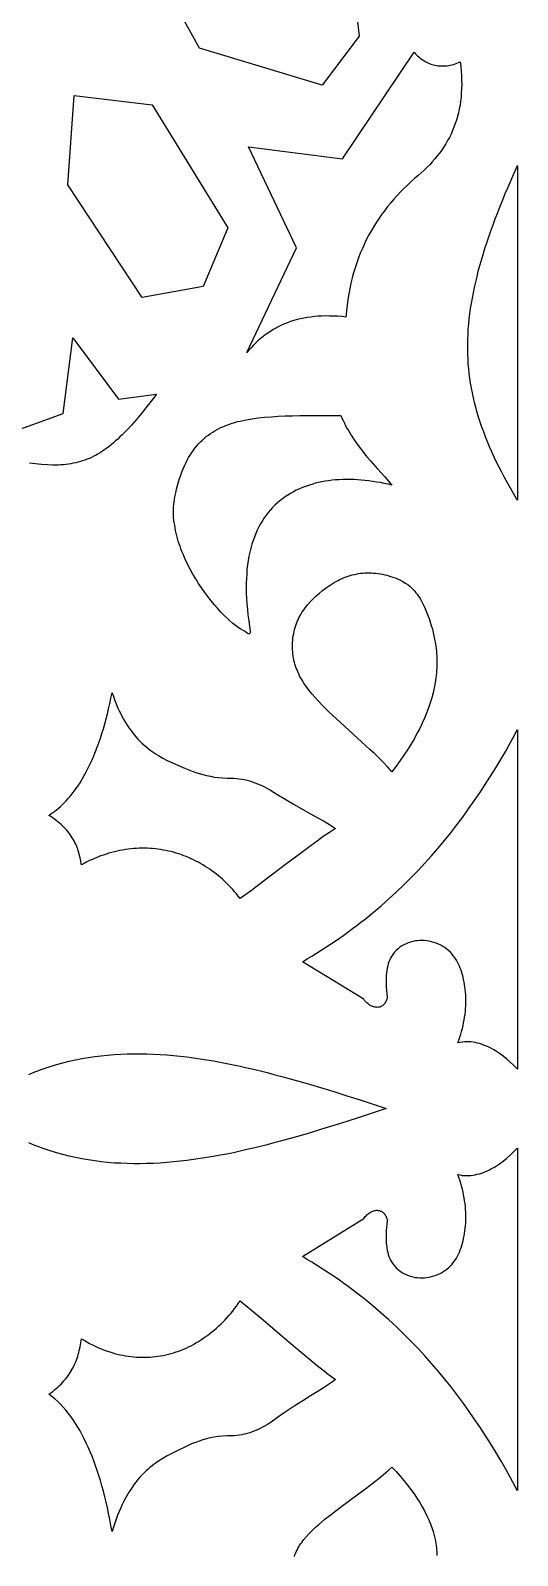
# Model space of a CAD drawing. Extents: x -575 to 575, y -425 to 425.
# Drawn here: x -468.6 to -435, y -281.5 to -176.4 of the extents above; entities that cross this region are included whole.
import ezdxf

# ---------------------------------------------------------------- set-up
doc = ezdxf.new("R2010")
doc.units = 0
doc.layers.add('LAYER_1', color=18, linetype='CONTINUOUS')

msp = doc.modelspace()

# ---------------------------------------------------------------- linework, layer by layer
at = {"layer": 'LAYER_1'}
for points in [[(-446.44, -172.25), (-445.9, -176.83), (-448.46, -180.21), (-456.9, -177.64), (-459.67, -172.67), (-454.84, -169.72)], [(-442.04, -178.01), (-441.96, -178.1), (-441.88, -178.18), (-441.79, -178.25), (-441.71, -178.33), (-441.62, -178.4), (-441.53, -178.46), (-441.44, -178.52), (-441.35, -178.57), (-441.26, -178.62), (-441.17, -178.67), (-441.07, -178.71), (-440.98, -178.75), (-440.88, -178.78), (-440.78, -178.81), (-440.69, -178.83), (-440.59, -178.85), (-440.49, -178.87), (-440.38, -178.88), (-440.28, -178.88), (-440.18, -178.88), (-440.07, -178.88), (-439.96, -178.87), (-439.85, -178.86), (-439.74, -178.84), (-439.63, -178.82), (-439.52, -178.8), (-439.41, -178.77), (-439.18, -178.69), (-438.95, -178.6), (-438.91, -178.92), (-438.88, -179.24), (-438.86, -179.55), (-438.85, -179.86), (-438.84, -180.16), (-438.85, -180.45), (-438.87, -180.74), (-438.89, -181.02), (-438.92, -181.3), (-438.96, -181.57), (-439.01, -181.84), (-439.07, -182.1), (-439.13, -182.35), (-439.21, -182.61), (-439.29, -182.85), (-439.38, -183.1), (-439.48, -183.33), (-439.58, -183.57), (-439.69, -183.8), (-439.82, -184.02), (-439.94, -184.24), (-440.08, -184.46), (-440.22, -184.67), (-440.38, -184.88), (-440.53, -185.08), (-440.7, -185.28), (-440.87, -185.48), (-441.05, -185.68), (-441.24, -185.87), (-441.44, -186.05), (-441.64, -186.24), (-441.85, -186.42), (-442.1, -186.64), (-442.35, -186.86), (-442.59, -187.09), (-442.83, -187.32), (-443.07, -187.56), (-443.3, -187.8), (-443.52, -188.05), (-443.73, -188.3), (-443.95, -188.56), (-444.15, -188.83), (-444.35, -189.09), (-444.54, -189.37), (-444.72, -189.65), (-444.9, -189.93), (-445.07, -190.22), (-445.24, -190.52), (-445.4, -190.82), (-445.55, -191.13), (-445.69, -191.45), (-445.83, -191.77), (-445.95, -192.1), (-446.08, -192.44), (-446.19, -192.78), (-446.29, -193.13), (-446.39, -193.48), (-446.48, -193.85), (-446.56, -194.22), (-446.63, -194.59), (-446.69, -194.98), (-446.74, -195.37), (-446.79, -195.77), (-446.82, -196.18), (-447.11, -196.15), (-447.4, -196.13), (-447.68, -196.11), (-447.95, -196.11), (-448.22, -196.1), (-448.49, -196.11), (-448.75, -196.13), (-449, -196.15), (-449.25, -196.18), (-449.49, -196.21), (-449.73, -196.26), (-449.96, -196.3), (-450.19, -196.36), (-450.41, -196.42), (-450.63, -196.49), (-450.84, -196.57), (-451.05, -196.65), (-451.25, -196.74), (-451.45, -196.84), (-451.65, -196.94), (-451.84, -197.05), (-452.02, -197.17), (-452.2, -197.29), (-452.38, -197.41), (-452.55, -197.55), (-452.72, -197.68), (-452.88, -197.83), (-453.04, -197.98), (-453.2, -198.13), (-453.35, -198.3), (-453.5, -198.46), (-453.64, -198.63), (-450.23, -191.41), (-453.53, -184.46), (-447.06, -185.28), (-442.12, -177.92)], [(-460.18, -181.56), (-454.96, -190.04), (-456.66, -194.08), (-460.86, -194.84), (-465.99, -187.07), (-465.54, -180.92)], [(-435, -208.8), (-435.06, -208.71), (-435.28, -208.33), (-435.49, -207.97), (-435.7, -207.6), (-435.89, -207.24), (-436.08, -206.88), (-436.27, -206.53), (-436.44, -206.18), (-436.61, -205.83), (-436.77, -205.48), (-436.92, -205.13), (-437.07, -204.79), (-437.2, -204.44), (-437.33, -204.1), (-437.46, -203.76), (-437.57, -203.43), (-437.68, -203.09), (-437.78, -202.75), (-437.87, -202.42), (-437.96, -202.08), (-438.04, -201.75), (-438.11, -201.41), (-438.17, -201.08), (-438.23, -200.74), (-438.28, -200.41), (-438.32, -200.07), (-438.36, -199.74), (-438.39, -199.4), (-438.41, -199.06), (-438.42, -198.72), (-438.43, -198.38), (-438.43, -198.04), (-438.42, -197.7), (-438.41, -197.35), (-438.39, -197.01), (-438.36, -196.66), (-438.32, -196.31), (-438.28, -195.95), (-438.23, -195.6), (-438.18, -195.24), (-438.11, -194.88), (-438.04, -194.51), (-437.97, -194.14), (-437.88, -193.77), (-437.79, -193.4), (-437.7, -193.02), (-437.59, -192.63), (-437.48, -192.25), (-437.37, -191.86), (-437.24, -191.46), (-437.11, -191.06), (-436.98, -190.65), (-436.83, -190.24), (-436.68, -189.83), (-436.53, -189.41), (-436.36, -188.98), (-436.2, -188.55), (-436.02, -188.11), (-435.84, -187.67), (-435.65, -187.22), (-435.25, -186.3), (-435, -185.74)], [(-447.1, -203.14), (-447.02, -203.32), (-446.93, -203.5), (-446.84, -203.67), (-446.75, -203.84), (-446.65, -204), (-446.46, -204.32), (-446.25, -204.64), (-446.04, -204.94), (-445.82, -205.23), (-445.6, -205.52), (-445.37, -205.81), (-445.13, -206.09), (-444.64, -206.64), (-444.15, -207.2), (-443.65, -207.77), (-443.92, -207.7), (-444.18, -207.65), (-444.45, -207.59), (-444.72, -207.55), (-444.98, -207.51), (-445.24, -207.47), (-445.51, -207.44), (-445.77, -207.42), (-446.02, -207.4), (-446.28, -207.38), (-446.54, -207.38), (-446.79, -207.38), (-447.04, -207.38), (-447.29, -207.39), (-447.53, -207.41), (-447.78, -207.43), (-448.02, -207.46), (-448.26, -207.5), (-448.49, -207.54), (-448.72, -207.59), (-448.95, -207.64), (-449.17, -207.71), (-449.39, -207.78), (-449.61, -207.85), (-449.82, -207.93), (-450.03, -208.02), (-450.24, -208.12), (-450.44, -208.22), (-450.63, -208.33), (-450.82, -208.45), (-451.01, -208.57), (-451.19, -208.7), (-451.37, -208.84), (-451.54, -208.99), (-451.71, -209.14), (-451.87, -209.3), (-452.02, -209.47), (-452.17, -209.65), (-452.31, -209.83), (-452.45, -210.02), (-452.58, -210.22), (-452.7, -210.43), (-452.82, -210.64), (-452.93, -210.87), (-453.03, -211.1), (-453.13, -211.34), (-453.22, -211.58), (-453.3, -211.84), (-453.38, -212.1), (-453.44, -212.38), (-453.5, -212.66), (-453.56, -212.95), (-453.6, -213.25), (-453.64, -213.55), (-453.66, -213.87), (-453.68, -214.19), (-453.69, -214.53), (-453.69, -214.87), (-453.69, -215.22), (-453.67, -215.58), (-453.65, -215.95), (-453.61, -216.33), (-453.57, -216.71), (-453.51, -217.11), (-453.46, -217.51), (-453.44, -217.66), (-453.43, -217.78), (-453.43, -217.88), (-453.43, -217.94), (-453.44, -217.99), (-453.45, -218), (-453.46, -218.01), (-453.47, -218.02), (-453.49, -218.02), (-453.52, -218.01), (-453.57, -217.99), (-453.62, -217.96), (-453.74, -217.88), (-453.82, -217.83), (-453.9, -217.79), (-454.07, -217.69), (-454.24, -217.58), (-454.43, -217.44), (-454.62, -217.29), (-454.82, -217.11), (-455.03, -216.92), (-455.24, -216.72), (-455.46, -216.49), (-455.68, -216.25), (-455.89, -216), (-456.11, -215.73), (-456.33, -215.45), (-456.55, -215.16), (-456.76, -214.86), (-456.97, -214.55), (-457.17, -214.23), (-457.36, -213.9), (-457.55, -213.56), (-457.73, -213.22), (-457.89, -212.87), (-458.04, -212.52), (-458.12, -212.34), (-458.19, -212.16), (-458.25, -211.98), (-458.31, -211.8), (-458.37, -211.62), (-458.42, -211.44), (-458.47, -211.26), (-458.52, -211.08), (-458.56, -210.89), (-458.59, -210.71), (-458.62, -210.53), (-458.65, -210.35), (-458.67, -210.17), (-458.69, -209.99), (-458.7, -209.81), (-458.7, -209.63), (-458.7, -209.45), (-458.69, -209.28), (-458.68, -209.1), (-458.66, -208.92), (-458.64, -208.75), (-458.61, -208.58), (-458.55, -208.3), (-458.49, -208.04), (-458.42, -207.79), (-458.35, -207.54), (-458.28, -207.3), (-458.2, -207.07), (-458.12, -206.85), (-458.03, -206.64), (-457.95, -206.43), (-457.85, -206.24), (-457.76, -206.05), (-457.66, -205.86), (-457.55, -205.69), (-457.44, -205.52), (-457.33, -205.36), (-457.22, -205.21), (-457.1, -205.06), (-456.97, -204.92), (-456.84, -204.79), (-456.71, -204.66), (-456.58, -204.54), (-456.44, -204.42), (-456.3, -204.31), (-456.15, -204.21), (-456, -204.11), (-455.85, -204.02), (-455.69, -203.93), (-455.53, -203.84), (-455.36, -203.77), (-455.19, -203.69), (-455.02, -203.63), (-454.84, -203.56), (-454.66, -203.5), (-454.48, -203.45), (-454.29, -203.39), (-454.1, -203.35), (-453.9, -203.3), (-453.7, -203.26), (-453.29, -203.19), (-452.86, -203.13), (-452.42, -203.08), (-451.96, -203.05), (-451.49, -203.02), (-451.01, -203), (-450.51, -202.98), (-449.99, -202.97), (-449.46, -202.97), (-447.18, -202.96)], [(-445.07, -213.81), (-444.91, -213.82), (-444.76, -213.83), (-444.61, -213.85), (-444.45, -213.88), (-444.29, -213.91), (-444.14, -213.94), (-443.98, -213.98), (-443.82, -214.03), (-443.53, -214.12), (-443.37, -214.18), (-443.22, -214.24), (-443.06, -214.32), (-442.89, -214.4), (-442.73, -214.51), (-442.56, -214.62), (-442.4, -214.76), (-442.32, -214.83), (-442.24, -214.91), (-442.16, -214.99), (-442.08, -215.08), (-442, -215.18), (-441.92, -215.28), (-441.84, -215.39), (-441.76, -215.51), (-441.69, -215.63), (-441.61, -215.75), (-441.54, -215.89), (-441.47, -216.03), (-441.4, -216.18), (-441.33, -216.34), (-441.19, -216.68), (-441.07, -217.02), (-440.96, -217.36), (-440.86, -217.7), (-440.78, -218.03), (-440.71, -218.37), (-440.65, -218.7), (-440.62, -218.87), (-440.6, -219.04), (-440.59, -219.21), (-440.57, -219.37), (-440.56, -219.54), (-440.56, -219.71), (-440.55, -219.88), (-440.55, -220.04), (-440.55, -220.21), (-440.56, -220.38), (-440.57, -220.55), (-440.58, -220.72), (-440.6, -220.89), (-440.62, -221.06), (-440.64, -221.23), (-440.67, -221.39), (-440.73, -221.74), (-440.81, -222.08), (-440.9, -222.42), (-441.01, -222.77), (-441.13, -223.11), (-441.26, -223.47), (-441.41, -223.82), (-441.57, -224.17), (-441.74, -224.53), (-441.93, -224.89), (-442.13, -225.26), (-442.35, -225.63), (-442.58, -226), (-442.83, -226.37), (-443.09, -226.75), (-443.36, -227.14), (-443.65, -227.53), (-443.94, -227.21), (-444.24, -226.89), (-444.54, -226.59), (-444.84, -226.29), (-445.14, -226), (-445.44, -225.72), (-446.04, -225.17), (-447.19, -224.13), (-447.73, -223.63), (-447.99, -223.39), (-448.24, -223.14), (-448.48, -222.9), (-448.72, -222.65), (-448.94, -222.41), (-449.15, -222.16), (-449.35, -221.91), (-449.53, -221.66), (-449.71, -221.41), (-449.79, -221.28), (-449.86, -221.16), (-449.94, -221.03), (-450.01, -220.9), (-450.07, -220.77), (-450.13, -220.64), (-450.19, -220.5), (-450.24, -220.37), (-450.29, -220.23), (-450.33, -220.1), (-450.37, -219.96), (-450.41, -219.82), (-450.43, -219.68), (-450.46, -219.54), (-450.48, -219.39), (-450.49, -219.25), (-450.5, -219.1), (-450.51, -218.95), (-450.5, -218.78), (-450.5, -218.62), (-450.49, -218.46), (-450.47, -218.3), (-450.45, -218.15), (-450.42, -218), (-450.39, -217.85), (-450.36, -217.71), (-450.32, -217.57), (-450.27, -217.43), (-450.22, -217.3), (-450.17, -217.17), (-450.12, -217.04), (-450.06, -216.91), (-449.99, -216.79), (-449.93, -216.67), (-449.85, -216.55), (-449.78, -216.44), (-449.7, -216.33), (-449.62, -216.22), (-449.54, -216.11), (-449.45, -216), (-449.26, -215.79), (-449.07, -215.59), (-448.86, -215.4), (-448.65, -215.21), (-448.43, -215.03), (-448.17, -214.83), (-448.03, -214.73), (-447.9, -214.65), (-447.77, -214.56), (-447.63, -214.48), (-447.5, -214.4), (-447.36, -214.33), (-447.23, -214.26), (-447.09, -214.2), (-446.95, -214.14), (-446.81, -214.09), (-446.67, -214.04), (-446.53, -213.99), (-446.39, -213.95), (-446.24, -213.92), (-446.1, -213.89), (-445.96, -213.86), (-445.81, -213.84), (-445.66, -213.83), (-445.52, -213.81), (-445.37, -213.81), (-445.22, -213.81)], [(-462.84, -222.34), (-462.74, -222.6), (-462.65, -222.84), (-462.55, -223.08), (-462.44, -223.31), (-462.34, -223.53), (-462.23, -223.73), (-462.12, -223.94), (-462.01, -224.13), (-461.89, -224.31), (-461.77, -224.49), (-461.65, -224.66), (-461.53, -224.82), (-461.4, -224.98), (-461.28, -225.13), (-461.15, -225.27), (-461.01, -225.41), (-460.88, -225.54), (-460.74, -225.66), (-460.61, -225.78), (-460.47, -225.9), (-460.33, -226), (-460.18, -226.11), (-460.04, -226.21), (-459.89, -226.31), (-459.74, -226.4), (-459.44, -226.57), (-459.13, -226.73), (-458.82, -226.88), (-458.35, -227.09), (-457.88, -227.29), (-457.65, -227.39), (-457.41, -227.48), (-457.17, -227.56), (-456.93, -227.64), (-456.68, -227.71), (-456.42, -227.78), (-456.16, -227.83), (-455.89, -227.88), (-455.61, -227.92), (-455.32, -227.94), (-455.01, -227.96), (-454.7, -227.96), (-454.53, -227.97), (-454.35, -227.98), (-454.17, -228), (-453.99, -228.02), (-453.81, -228.06), (-453.63, -228.1), (-453.45, -228.15), (-453.28, -228.21), (-453.1, -228.27), (-452.92, -228.34), (-452.74, -228.41), (-452.57, -228.49), (-452.39, -228.58), (-452.22, -228.67), (-452.05, -228.77), (-451.89, -228.87), (-451.47, -229.13), (-451.08, -229.37), (-450.38, -229.78), (-449.78, -230.12), (-449.26, -230.41), (-448.8, -230.67), (-448.37, -230.91), (-447.96, -231.16), (-447.75, -231.29), (-447.55, -231.42), (-447.96, -231.7), (-448.38, -231.99), (-448.8, -232.29), (-449.22, -232.59), (-450.05, -233.22), (-450.89, -233.85), (-452.53, -235.09), (-453.33, -235.69), (-453.72, -235.97), (-454.11, -236.25), (-454.24, -236.09), (-454.36, -235.94), (-454.49, -235.79), (-454.62, -235.64), (-454.75, -235.49), (-454.89, -235.35), (-455.03, -235.21), (-455.17, -235.08), (-455.31, -234.95), (-455.45, -234.82), (-455.6, -234.7), (-455.74, -234.58), (-455.89, -234.46), (-456.05, -234.35), (-456.2, -234.24), (-456.35, -234.14), (-456.51, -234.04), (-456.67, -233.94), (-456.83, -233.84), (-456.99, -233.75), (-457.16, -233.67), (-457.32, -233.59), (-457.49, -233.51), (-457.66, -233.43), (-457.83, -233.36), (-458, -233.3), (-458.17, -233.23), (-458.34, -233.18), (-458.52, -233.12), (-458.69, -233.07), (-458.87, -233.02), (-459.05, -232.98), (-459.23, -232.94), (-459.41, -232.91), (-459.59, -232.88), (-459.77, -232.85), (-459.95, -232.83), (-460.14, -232.81), (-460.32, -232.8), (-460.51, -232.79), (-460.69, -232.79), (-460.88, -232.79), (-461.07, -232.79), (-461.25, -232.8), (-461.44, -232.81), (-461.63, -232.83), (-461.82, -232.85), (-462.01, -232.88), (-462.2, -232.91), (-462.39, -232.95), (-462.58, -232.99), (-462.77, -233.03), (-462.96, -233.08), (-463.15, -233.13), (-463.34, -233.19), (-463.53, -233.26), (-463.72, -233.32), (-463.91, -233.4), (-464.1, -233.47), (-464.29, -233.56), (-464.48, -233.64), (-464.67, -233.73), (-464.86, -233.83), (-465.05, -233.93), (-465.08, -233.68), (-465.13, -233.44), (-465.19, -233.2), (-465.22, -233.08), (-465.26, -232.96), (-465.3, -232.84), (-465.34, -232.73), (-465.39, -232.61), (-465.44, -232.5), (-465.5, -232.39), (-465.55, -232.28), (-465.62, -232.17), (-465.68, -232.06), (-465.75, -231.95), (-465.82, -231.85), (-465.9, -231.74), (-465.98, -231.64), (-466.06, -231.54), (-466.15, -231.44), (-466.25, -231.34), (-466.34, -231.25), (-466.44, -231.15), (-466.55, -231.06), (-466.66, -230.96), (-466.78, -230.87), (-466.89, -230.78), (-467.02, -230.7), (-467.15, -230.61), (-467.28, -230.53), (-467.08, -230.38), (-466.88, -230.23), (-466.68, -230.07), (-466.49, -229.91), (-466.31, -229.73), (-466.13, -229.55), (-465.95, -229.35), (-465.78, -229.15), (-465.62, -228.94), (-465.45, -228.72), (-465.3, -228.5), (-465.14, -228.27), (-464.99, -228.02), (-464.85, -227.78), (-464.71, -227.52), (-464.57, -227.25), (-464.44, -226.98), (-464.31, -226.7), (-464.19, -226.42), (-464.07, -226.12), (-463.96, -225.82), (-463.84, -225.52), (-463.74, -225.2), (-463.63, -224.88), (-463.53, -224.55), (-463.43, -224.22), (-463.34, -223.88), (-463.25, -223.53), (-463.17, -223.18), (-463.08, -222.82), (-463.01, -222.45), (-462.93, -222.08)], [(-435, -248.01), (-435.04, -247.97), (-435.27, -247.74), (-435.5, -247.53), (-435.74, -247.32), (-435.99, -247.12), (-436.25, -246.93), (-436.38, -246.84), (-436.51, -246.76), (-436.64, -246.68), (-436.78, -246.6), (-436.92, -246.53), (-437.06, -246.46), (-437.2, -246.4), (-437.34, -246.35), (-437.48, -246.3), (-437.62, -246.25), (-437.77, -246.21), (-437.92, -246.18), (-438.06, -246.16), (-438.21, -246.14), (-438.36, -246.13), (-438.51, -246.13), (-438.66, -246.14), (-438.81, -246.15), (-438.96, -246.17), (-439.12, -246.2), (-439.04, -246.01), (-438.97, -245.81), (-438.91, -245.61), (-438.85, -245.41), (-438.8, -245.21), (-438.75, -245.01), (-438.71, -244.81), (-438.67, -244.61), (-438.64, -244.42), (-438.61, -244.22), (-438.59, -244.03), (-438.58, -243.83), (-438.56, -243.64), (-438.56, -243.45), (-438.56, -243.26), (-438.56, -243.07), (-438.57, -242.89), (-438.58, -242.71), (-438.6, -242.53), (-438.62, -242.35), (-438.64, -242.18), (-438.67, -242.01), (-438.71, -241.84), (-438.75, -241.67), (-438.79, -241.51), (-438.84, -241.36), (-438.89, -241.2), (-438.95, -241.05), (-439, -240.91), (-439.07, -240.77), (-439.14, -240.63), (-439.21, -240.5), (-439.3, -240.36), (-439.4, -240.22), (-439.5, -240.09), (-439.62, -239.96), (-439.74, -239.85), (-439.87, -239.74), (-440.01, -239.64), (-440.15, -239.55), (-440.29, -239.47), (-440.44, -239.4), (-440.6, -239.34), (-440.76, -239.28), (-440.92, -239.24), (-441.08, -239.2), (-441.24, -239.17), (-441.4, -239.15), (-441.57, -239.15), (-441.73, -239.15), (-441.9, -239.16), (-442.06, -239.18), (-442.22, -239.21), (-442.37, -239.25), (-442.53, -239.3), (-442.68, -239.37), (-442.82, -239.44), (-442.97, -239.52), (-443.1, -239.61), (-443.23, -239.72), (-443.35, -239.83), (-443.47, -239.96), (-443.58, -240.1), (-443.68, -240.25), (-443.75, -240.36), (-443.8, -240.48), (-443.86, -240.61), (-443.9, -240.75), (-443.94, -240.89), (-443.98, -241.05), (-444.01, -241.21), (-444.03, -241.38), (-444.04, -241.55), (-444.05, -241.74), (-444.05, -241.94), (-444.05, -242.14), (-444.04, -242.36), (-444.02, -242.59), (-444, -242.82), (-443.97, -243.07), (-443.99, -243.15), (-444.02, -243.23), (-444.04, -243.3), (-444.08, -243.37), (-444.11, -243.43), (-444.15, -243.49), (-444.19, -243.54), (-444.24, -243.58), (-444.28, -243.62), (-444.33, -243.66), (-444.38, -243.69), (-444.43, -243.71), (-444.49, -243.73), (-444.54, -243.74), (-444.6, -243.75), (-444.66, -243.76), (-444.72, -243.75), (-444.78, -243.75), (-444.84, -243.74), (-444.9, -243.72), (-444.96, -243.7), (-445.02, -243.68), (-445.08, -243.65), (-445.14, -243.62), (-445.2, -243.58), (-445.26, -243.54), (-445.32, -243.49), (-445.38, -243.44), (-445.43, -243.39), (-445.49, -243.33), (-445.54, -243.27), (-445.59, -243.2), (-449.82, -240.61), (-449.49, -240.42), (-449.16, -240.22), (-448.84, -240.02), (-448.52, -239.81), (-448.2, -239.61), (-447.88, -239.4), (-447.57, -239.19), (-447.27, -238.98), (-446.96, -238.77), (-446.67, -238.55), (-446.37, -238.33), (-446.08, -238.11), (-445.79, -237.89), (-445.5, -237.67), (-444.94, -237.21), (-444.4, -236.75), (-443.86, -236.28), (-443.34, -235.8), (-442.83, -235.31), (-442.34, -234.82), (-441.85, -234.32), (-441.38, -233.81), (-440.92, -233.3), (-440.47, -232.78), (-440.03, -232.25), (-439.6, -231.72), (-439.18, -231.18), (-438.77, -230.64), (-438.37, -230.08), (-437.98, -229.53), (-437.6, -228.97), (-437.22, -228.4), (-436.86, -227.83), (-436.5, -227.25), (-436.15, -226.67), (-435.81, -226.09), (-435.48, -225.5), (-435.15, -224.9), (-435, -224.63)], [(-435, -277.05), (-435.15, -276.77), (-435.48, -276.18), (-435.81, -275.58), (-436.15, -274.99), (-436.5, -274.4), (-436.86, -273.82), (-437.22, -273.24), (-437.6, -272.67), (-437.98, -272.11), (-438.37, -271.54), (-438.77, -270.99), (-439.18, -270.44), (-439.6, -269.89), (-440.03, -269.36), (-440.47, -268.82), (-440.92, -268.3), (-441.38, -267.78), (-441.85, -267.27), (-442.34, -266.76), (-442.83, -266.27), (-443.34, -265.78), (-443.86, -265.29), (-444.4, -264.82), (-444.94, -264.35), (-445.5, -263.89), (-445.79, -263.66), (-446.08, -263.44), (-446.37, -263.22), (-446.67, -263), (-446.96, -262.78), (-447.27, -262.56), (-447.57, -262.35), (-447.88, -262.14), (-448.2, -261.93), (-448.52, -261.72), (-448.84, -261.52), (-449.16, -261.32), (-449.49, -261.12), (-449.82, -260.92), (-445.59, -258.3), (-445.54, -258.24), (-445.49, -258.17), (-445.43, -258.12), (-445.38, -258.06), (-445.32, -258.01), (-445.26, -257.96), (-445.2, -257.92), (-445.14, -257.88), (-445.08, -257.85), (-445.02, -257.82), (-444.96, -257.8), (-444.9, -257.78), (-444.84, -257.76), (-444.78, -257.75), (-444.72, -257.74), (-444.66, -257.74), (-444.6, -257.75), (-444.54, -257.76), (-444.49, -257.77), (-444.43, -257.79), (-444.38, -257.81), (-444.33, -257.84), (-444.28, -257.88), (-444.24, -257.92), (-444.19, -257.96), (-444.15, -258.01), (-444.11, -258.07), (-444.08, -258.13), (-444.04, -258.2), (-444.02, -258.27), (-443.99, -258.35), (-443.97, -258.44), (-444, -258.69), (-444.02, -258.92), (-444.04, -259.15), (-444.05, -259.37), (-444.05, -259.58), (-444.05, -259.78), (-444.04, -259.97), (-444.03, -260.15), (-444.01, -260.32), (-443.98, -260.48), (-443.94, -260.63), (-443.9, -260.78), (-443.86, -260.92), (-443.8, -261.05), (-443.75, -261.17), (-443.68, -261.29), (-443.58, -261.44), (-443.47, -261.57), (-443.35, -261.7), (-443.23, -261.82), (-443.1, -261.92), (-442.97, -262.02), (-442.82, -262.1), (-442.68, -262.17), (-442.53, -262.24), (-442.37, -262.29), (-442.22, -262.33), (-442.06, -262.36), (-441.9, -262.38), (-441.73, -262.39), (-441.57, -262.4), (-441.4, -262.39), (-441.24, -262.37), (-441.08, -262.34), (-440.92, -262.31), (-440.76, -262.26), (-440.6, -262.2), (-440.44, -262.14), (-440.29, -262.07), (-440.15, -261.99), (-440.01, -261.89), (-439.87, -261.8), (-439.74, -261.69), (-439.62, -261.57), (-439.5, -261.45), (-439.4, -261.32), (-439.3, -261.17), (-439.21, -261.03), (-439.14, -260.89), (-439.07, -260.76), (-439, -260.62), (-438.95, -260.47), (-438.89, -260.32), (-438.84, -260.16), (-438.79, -260.01), (-438.75, -259.84), (-438.71, -259.68), (-438.67, -259.51), (-438.64, -259.34), (-438.62, -259.16), (-438.6, -258.98), (-438.58, -258.8), (-438.57, -258.62), (-438.56, -258.43), (-438.56, -258.24), (-438.56, -258.05), (-438.56, -257.86), (-438.58, -257.67), (-438.59, -257.47), (-438.61, -257.27), (-438.64, -257.08), (-438.67, -256.88), (-438.71, -256.68), (-438.75, -256.48), (-438.8, -256.28), (-438.85, -256.08), (-438.91, -255.87), (-438.97, -255.67), (-439.04, -255.47), (-439.12, -255.27), (-438.96, -255.3), (-438.81, -255.33), (-438.66, -255.34), (-438.51, -255.35), (-438.36, -255.34), (-438.21, -255.33), (-438.06, -255.32), (-437.92, -255.29), (-437.77, -255.26), (-437.62, -255.22), (-437.48, -255.18), (-437.34, -255.13), (-437.2, -255.07), (-437.06, -255.01), (-436.92, -254.94), (-436.78, -254.87), (-436.64, -254.79), (-436.51, -254.71), (-436.38, -254.63), (-436.25, -254.54), (-435.99, -254.35), (-435.74, -254.15), (-435.5, -253.94), (-435.27, -253.72), (-435.04, -253.49), (-435, -253.45)], [(-453.72, -264.3), (-453.33, -264.62), (-452.53, -265.29), (-450.89, -266.69), (-450.05, -267.39), (-449.22, -268.09), (-448.8, -268.43), (-448.38, -268.76), (-447.96, -269.09), (-447.55, -269.4), (-447.75, -269.56), (-447.96, -269.7), (-448.37, -269.97), (-448.8, -270.24), (-449.26, -270.53), (-449.78, -270.86), (-450.38, -271.24), (-451.08, -271.7), (-451.47, -271.97), (-451.89, -272.27), (-452.05, -272.38), (-452.22, -272.49), (-452.39, -272.59), (-452.57, -272.69), (-452.74, -272.78), (-452.92, -272.86), (-453.1, -272.94), (-453.28, -273.01), (-453.45, -273.07), (-453.63, -273.12), (-453.81, -273.17), (-453.99, -273.21), (-454.17, -273.24), (-454.35, -273.26), (-454.53, -273.28), (-454.7, -273.28), (-455.01, -273.28), (-455.32, -273.3), (-455.61, -273.33), (-455.89, -273.37), (-456.16, -273.42), (-456.42, -273.49), (-456.68, -273.56), (-456.93, -273.64), (-457.17, -273.73), (-457.41, -273.82), (-457.65, -273.92), (-457.88, -274.03), (-458.35, -274.26), (-458.82, -274.49), (-459.13, -274.66), (-459.44, -274.84), (-459.74, -275.03), (-459.89, -275.14), (-460.04, -275.24), (-460.18, -275.36), (-460.33, -275.47), (-460.47, -275.6), (-460.61, -275.72), (-460.74, -275.86), (-460.88, -276), (-461.01, -276.14), (-461.15, -276.3), (-461.28, -276.46), (-461.4, -276.62), (-461.53, -276.8), (-461.65, -276.98), (-461.77, -277.17), (-461.89, -277.37), (-462.01, -277.58), (-462.12, -277.79), (-462.23, -278.02), (-462.34, -278.25), (-462.44, -278.5), (-462.55, -278.75), (-462.65, -279.02), (-462.74, -279.29), (-462.84, -279.58), (-462.93, -279.88), (-463.01, -279.46), (-463.08, -279.05), (-463.17, -278.64), (-463.25, -278.25), (-463.34, -277.86), (-463.43, -277.48), (-463.53, -277.1), (-463.63, -276.73), (-463.74, -276.37), (-463.84, -276.02), (-463.96, -275.68), (-464.07, -275.34), (-464.19, -275.01), (-464.31, -274.69), (-464.44, -274.38), (-464.57, -274.07), (-464.71, -273.78), (-464.85, -273.49), (-464.99, -273.21), (-465.14, -272.94), (-465.3, -272.68), (-465.45, -272.43), (-465.62, -272.18), (-465.78, -271.95), (-465.95, -271.72), (-466.13, -271.51), (-466.31, -271.3), (-466.49, -271.1), (-466.68, -270.91), (-466.88, -270.73), (-467.08, -270.57), (-467.28, -270.41), (-467.15, -270.31), (-467.02, -270.22), (-466.89, -270.12), (-466.78, -270.02), (-466.66, -269.92), (-466.55, -269.81), (-466.44, -269.71), (-466.34, -269.6), (-466.25, -269.49), (-466.15, -269.38), (-466.06, -269.27), (-465.98, -269.16), (-465.9, -269.04), (-465.82, -268.92), (-465.75, -268.81), (-465.68, -268.69), (-465.62, -268.57), (-465.55, -268.44), (-465.5, -268.32), (-465.44, -268.19), (-465.39, -268.07), (-465.34, -267.94), (-465.3, -267.81), (-465.26, -267.68), (-465.22, -267.55), (-465.19, -267.41), (-465.13, -267.14), (-465.08, -266.87), (-465.05, -266.59), (-464.86, -266.7), (-464.67, -266.81), (-464.48, -266.91), (-464.29, -267.01), (-464.1, -267.1), (-463.91, -267.19), (-463.72, -267.27), (-463.53, -267.35), (-463.34, -267.42), (-463.15, -267.48), (-462.96, -267.54), (-462.77, -267.6), (-462.58, -267.65), (-462.39, -267.7), (-462.2, -267.73), (-462.01, -267.77), (-461.82, -267.8), (-461.63, -267.82), (-461.44, -267.84), (-461.25, -267.86), (-461.07, -267.87), (-460.88, -267.87), (-460.69, -267.87), (-460.51, -267.87), (-460.32, -267.86), (-460.14, -267.84), (-459.95, -267.82), (-459.77, -267.8), (-459.59, -267.77), (-459.41, -267.74), (-459.23, -267.7), (-459.05, -267.66), (-458.87, -267.61), (-458.69, -267.56), (-458.52, -267.5), (-458.34, -267.44), (-458.17, -267.37), (-458, -267.3), (-457.83, -267.23), (-457.66, -267.15), (-457.49, -267.07), (-457.32, -266.98), (-457.16, -266.88), (-456.99, -266.79), (-456.83, -266.69), (-456.67, -266.58), (-456.51, -266.47), (-456.35, -266.36), (-456.2, -266.24), (-456.05, -266.12), (-455.89, -265.99), (-455.74, -265.86), (-455.6, -265.73), (-455.45, -265.59), (-455.31, -265.45), (-455.17, -265.3), (-455.03, -265.15), (-454.89, -265), (-454.75, -264.84), (-454.62, -264.68), (-454.49, -264.51), (-454.36, -264.34), (-454.24, -264.17), (-454.11, -263.99)]]:
    msp.add_lwpolyline(points, close=True, dxfattribs=at)
for points in [[(-474.19, -205.67), (-466.3, -202.83), (-465.64, -197.62), (-462.5, -201.85), (-459.87, -201.5), (-460.24, -201.98), (-460.6, -202.44), (-460.94, -202.86), (-461.28, -203.26), (-461.6, -203.63), (-461.92, -203.98), (-462.23, -204.29), (-462.39, -204.44), (-462.54, -204.59), (-462.69, -204.72), (-462.84, -204.86), (-462.99, -204.98), (-463.14, -205.1), (-463.29, -205.21), (-463.44, -205.32), (-463.59, -205.42), (-463.74, -205.52), (-463.89, -205.61), (-464.04, -205.69), (-464.19, -205.77), (-464.35, -205.85), (-464.5, -205.92), (-464.65, -205.98), (-464.81, -206.04), (-464.96, -206.09), (-465.12, -206.14), (-465.28, -206.19), (-465.44, -206.23), (-465.61, -206.26), (-465.77, -206.29), (-465.94, -206.32), (-466.11, -206.34), (-466.29, -206.36), (-466.46, -206.37), (-466.64, -206.38), (-466.82, -206.38), (-467.01, -206.38), (-467.39, -206.37), (-467.79, -206.34), (-468.2, -206.3), (-468.63, -206.25)], [(-468.68, -248.38), (-468.47, -248.29), (-468.26, -248.2), (-468.05, -248.12), (-467.83, -248.04), (-467.62, -247.97), (-467.41, -247.9), (-467.19, -247.83), (-466.98, -247.76), (-466.76, -247.69), (-466.33, -247.57), (-465.89, -247.47), (-465.45, -247.37), (-465.01, -247.28), (-464.57, -247.21), (-464.13, -247.14), (-463.69, -247.09), (-463.24, -247.04), (-462.79, -247.01), (-462.34, -246.98), (-461.89, -246.96), (-461.44, -246.95), (-460.99, -246.95), (-460.53, -246.96), (-460.08, -246.98), (-459.62, -247), (-459.17, -247.03), (-458.71, -247.07), (-458.25, -247.12), (-457.79, -247.17), (-457.33, -247.23), (-456.87, -247.3), (-456.41, -247.37), (-455.95, -247.44), (-455.49, -247.53), (-455.03, -247.62), (-454.56, -247.71), (-454.1, -247.81), (-453.64, -247.91), (-453.18, -248.02), (-452.71, -248.13), (-452.25, -248.25), (-451.79, -248.37), (-451.33, -248.49), (-450.41, -248.74), (-449.49, -249), (-448.57, -249.28), (-447.66, -249.56), (-446.75, -249.84), (-445.84, -250.12), (-444.04, -250.72), (-445.84, -251.33), (-446.75, -251.62), (-447.66, -251.9), (-448.57, -252.18), (-449.49, -252.46), (-450.41, -252.72), (-451.33, -252.98), (-451.79, -253.1), (-452.25, -253.22), (-452.71, -253.34), (-453.18, -253.45), (-453.64, -253.56), (-454.1, -253.67), (-454.56, -253.77), (-455.03, -253.86), (-455.49, -253.95), (-455.95, -254.03), (-456.41, -254.11), (-456.87, -254.18), (-457.33, -254.25), (-457.79, -254.31), (-458.25, -254.36), (-458.71, -254.41), (-459.17, -254.45), (-459.62, -254.48), (-460.08, -254.51), (-460.53, -254.52), (-460.99, -254.53), (-461.44, -254.53), (-461.89, -254.52), (-462.34, -254.5), (-462.79, -254.48), (-463.24, -254.44), (-463.69, -254.39), (-464.13, -254.34), (-464.57, -254.27), (-465.01, -254.2), (-465.45, -254.11), (-465.89, -254.01), (-466.33, -253.9), (-466.76, -253.78), (-466.98, -253.72), (-467.19, -253.65), (-467.41, -253.58), (-467.62, -253.51), (-467.83, -253.43), (-468.05, -253.35), (-468.26, -253.27), (-468.47, -253.18), (-468.68, -253.09)], [(-450.37, -281.6), (-450.33, -281.49), (-450.29, -281.38), (-450.24, -281.27), (-450.19, -281.16), (-450.13, -281.05), (-450.07, -280.94), (-450.01, -280.84), (-449.94, -280.73), (-449.86, -280.63), (-449.79, -280.52), (-449.71, -280.42), (-449.53, -280.21), (-449.35, -280.01), (-449.15, -279.81), (-448.94, -279.61), (-448.72, -279.41), (-448.48, -279.21), (-448.24, -279.01), (-447.99, -278.81), (-447.73, -278.61), (-447.19, -278.2), (-446.04, -277.35), (-445.44, -276.91), (-445.14, -276.68), (-444.84, -276.44), (-444.54, -276.2), (-444.24, -275.95), (-443.94, -275.7), (-443.65, -275.43), (-443.36, -275.75), (-443.09, -276.06), (-442.83, -276.37), (-442.58, -276.68), (-442.35, -276.98), (-442.13, -277.28), (-441.93, -277.58), (-441.74, -277.88), (-441.57, -278.17), (-441.41, -278.46), (-441.26, -278.74), (-441.13, -279.03), (-441.01, -279.31), (-440.9, -279.6), (-440.81, -279.88), (-440.73, -280.15), (-440.67, -280.43), (-440.64, -280.57), (-440.62, -280.71), (-440.6, -280.85), (-440.58, -280.98), (-440.57, -281.12), (-440.56, -281.26), (-440.55, -281.4), (-440.55, -281.53)]]:
    msp.add_lwpolyline(points, dxfattribs=at)

doc.saveas('drawing.dxf')
